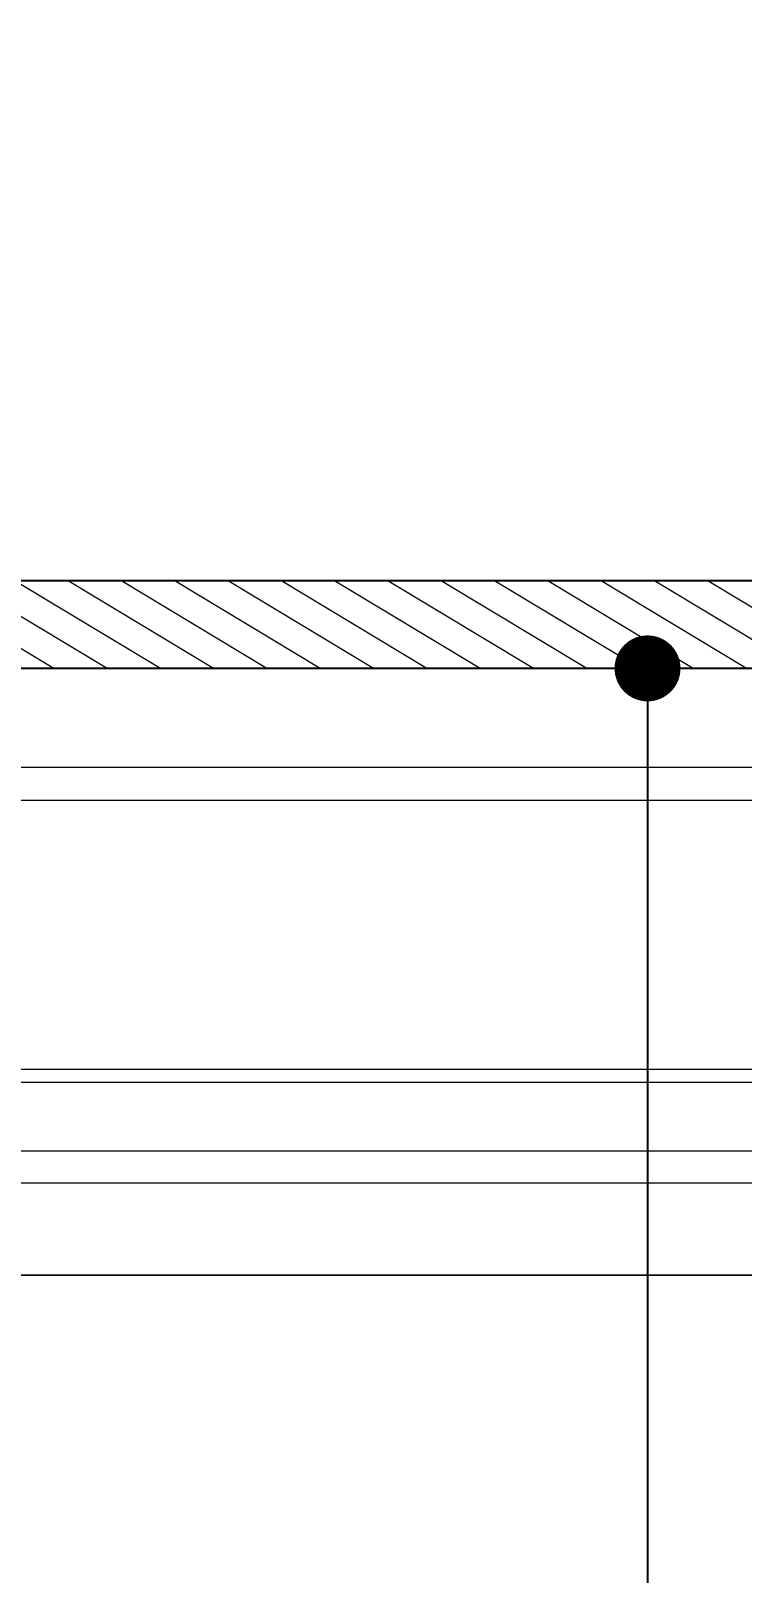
# Model space of a CAD drawing. Header units: inches. Extents: x 230831 to 416194, y 441295 to 526666.
# Drawn here: x 235681.3 to 235843.1, y 452349.4 to 452700.2 of the extents above; entities that cross this region are included whole.
import ezdxf

# ---------------------------------------------------------------- set-up
doc = ezdxf.new("R2010")
doc.units = ezdxf.units.IN
doc.header["$MEASUREMENT"] = 0
for name, color, linetype in [('A-DIMESNION-1', 7, 'Continuous'), ('CQ Grg Gypsum', 41, 'Continuous'), ('CQ section wall', 3, 'Continuous'), ('CQ SPOT DETAIL DIMENSION', 9, 'Continuous'), ('CQ_callout', 34, 'Continuous'), ('xref grd floor$2$CQ Wall hatch_CHB', 8, 'Continuous')]:
    doc.layers.add(name, color=color, linetype=linetype)
doc.layers.add('CQ gypsum 2', color=42, linetype='Continuous', lineweight=0)
doc.layers.add('CQ Gypsum Hatch', color=8, linetype='Continuous', lineweight=20)
doc.styles.get("Standard").update_dxf_attribs({"font": 'arial.ttf'})
doc.dimstyles.new('chester 15', dxfattribs={"dimscale": 0.15, "dimtxt": 150, "dimasz": 100, "dimexe": 100, "dimexo": 0, "dimgap": 80, "dimtad": 1, "dimdec": 0, "dimzin": 0, "dimdsep": 46, "dimtxsty": 'Standard', "dimblk": 'DOT', "dimcen": 100, "dimclrd": 1, "dimclre": 1, "dimclrt": 3, "dimadec": 0, "dimazin": 0, "dimtfac": 1, "dimtdec": 0, "dimtofl": 0, "dimtmove": 0, "dimatfit": 3, "dimfxl": 1, "dimtolj": 1, "dimtzin": 0, "dimlwd": -1, "dimarcsym": 0})
doc.dimstyles.new('chester 25', dxfattribs={"dimscale": 0.25, "dimtxt": 150, "dimasz": 100, "dimexe": 10, "dimexo": 20, "dimgap": 80, "dimtad": 1, "dimdec": 0, "dimzin": 0, "dimdsep": 46, "dimtxsty": 'Standard', "dimblk": 'DOT', "dimcen": 50, "dimclrd": 1, "dimclre": 1, "dimclrt": 3, "dimadec": 0, "dimazin": 0, "dimtfac": 1, "dimtdec": 0, "dimtofl": 0, "dimtmove": 0, "dimatfit": 3, "dimfxl": 1, "dimtolj": 1, "dimtzin": 0, "dimlwd": -1, "dimarcsym": 0})
doc.dimstyles.get("Standard").update_dxf_attribs({"dimtxt": 0.18, "dimasz": 0.18, "dimexe": 0.18, "dimexo": 0.0625, "dimgap": 0.09, "dimtad": 0, "dimtih": 1, "dimtoh": 1, "dimdec": 4, "dimzin": 0, "dimdsep": 46, "dimtxsty": 'Standard', "dimcen": 0.09, "dimadec": 0, "dimazin": 0, "dimtfac": 1, "dimtdec": 4, "dimtofl": 0, "dimtmove": 0, "dimatfit": 3, "dimfxl": 1, "dimtolj": 1, "dimtzin": 0, "dimarcsym": 0})

# ---------------------------------------------------------------- blocks, each defined once
blk = doc.blocks.new('SECTION A AND B')
at = {"layer": 'xref grd floor$2$CQ Wall hatch_CHB', "extrusion": (2.772420434295382e-08, -3.397086406510971e-09, 0.9999999999999997)}
h = blk.add_hatch(dxfattribs=at)
h.set_pattern_fill('AR-CONC', color=256, scale=10, angle=-13.97142328298568, style=0)
h.set_pattern_definition([(36.02857671701432, (-1.13686837721616e-13, 0), (68.08902030313811, -23.40695012282138), [7.5, -82.5]), (341.0285767170143, (-1.13686837721616e-13, 0), (4.696115536243854, 76.34393155101377), [6, -66]), (86.48002117701432, (5.674084953584043, -1.950579099106383), (72.78513543292053, 52.93698073081792), [6.374019199999999, -70.1142112]), (32.21277671701431, (4.828758459330061, 19.4083253203734), (99.57057156855136, -41.82951326026698), [11.25, -123.75]), (82.66421220701432, (13.12630211951353, 15.92253007405429), (114.2200327004979, 71.963769638355), [9.5610342, -105.171376]), (337.2127407070143, (4.828758459330061, 19.4083253203734), (114.2200326282029, 71.96376960434766), [9, -99.0000001]), (7.028576717014317, (13.3257315046842, 12.14186476061497), (48.20408439676903, -53.482391937558), [7.5, -82.5]), (312.0285767170143, (13.3257315046842, 12.14186476061497), (41.11958765836167, 64.49518506525843), [6, -66]), (57.48002145701431, (17.34273850980571, 7.684998795658815), (89.32367130771905, 11.0127931513372), [6.374019000000001, -70.1142112]), (23.52857671701431, (-1.13686837721616e-13, 0), (9.217332202968066, 32.01097604041664), [0, -65.19999999999999, 0, -67, 0, -66.25]), (353.5285767170143, (-1.13686837721616e-13, 0), (35.05129027384105, 31.92285780031193), [0, -38.2, 0, -63.7, 0, -25.25]), (313.5285767170143, (-21.64028273221652, 5.384065682153131), (51.25843738430945, -15.07725946313946), [0, -25, 0, -78, 0, -103.5]), (303.5285767170143, (-31.34444539240314, 7.798444911818211), (59.01024838598841, -4.365975426402727), [0, -32.5, 0, -51.8, 0, -73.5])])
h.paths.add_polyline_path([(234206.6824561684, 453817.1762365347), (234206.6824561684, 453567.1762365348), (236854.1733847183, 453567.1762365348), (236854.1733847183, 453817.1762365348)])
h.paths.add_polyline_path([(234206.6824561684, 449317.1762365348), (234206.6824561684, 449117.1762365348), (236854.1733847183, 449117.1762365348), (236854.1733847183, 449317.1762365348)])
h = blk.add_hatch(dxfattribs=at)
h.set_pattern_fill('ANSI31,_O', color=8, scale=150, angle=76.02857671701435)
h.set_pattern_definition([(121.0285767170143, (-1.13686837721616e-13, 0), (-16.06706840326394, -9.664978682068453), [])])
h.paths.add_polyline_path([(234504.1733847185, 453567.1762365348), (234404.1738281932, 453567.1762365348), (234404.1738281934, 452067.1762365347), (234504.1733847184, 452067.1185752425)])
h.paths.add_polyline_path([(236754.1732899436, 453567.1762365348), (236754.1732899436, 449317.1762365348), (236854.1733847183, 449317.1762365348), (236854.1733847183, 453567.1762365348)])
blk = doc.blocks.new('_Dot')
at = {"color": 0, "linetype": 'ByBlock', "lineweight": -2}
blk.add_line((-0.5, 0), (-1, 0), dxfattribs=at)
at = {"color": 0, "linetype": 'ByBlock', "const_width": 0.5}
blk.add_lwpolyline([(-0.25, 0, 1), (0.25, 0, 1)], format="xyb", close=True, dxfattribs=at)
blk = doc.blocks.new('*D219')
at = {"layer": 'A-DIMESNION-1', "color": 1, "lineweight": -2, "ltscale": 0.05, "transparency": 16777216}
for p, q in [((236321.5089353906, 452850.2154060968), (233364.0999054055, 452850.2154060968)), ((234831.8532837918, 449417.1538911526), (233364.0999054055, 449417.1538911526))]:
    blk.add_line(p, q, dxfattribs=at)
at = {"layer": 'A-DIMESNION-1', "color": 1, "ltscale": 0.05, "transparency": 16777216}
blk.add_line((233366.5999054055, 452825.2154060968), (233366.5999054055, 449442.1538911526), dxfattribs=at)
at = {"layer": 'Defpoints', "color": 0, "linetype": 'Continuous', "ltscale": 0.05, "transparency": 16777216}
for p in [(236326.5089353906, 452850.2154060968, 0.0002310137692535668), (233366.5999054055, 449417.1538911526), (234836.8532837918, 449417.1538911525, -2.213903546725328e-07)]:
    blk.add_point(p, dxfattribs=at)
at = {"layer": 'A-DIMESNION-1', "color": 1, "linetype": 'Continuous', "ltscale": 0.05, "transparency": 16777216, "xscale": 25, "yscale": 25, "zscale": 25}
for p, rotation in [((233366.5999054055, 452850.2154060968), 90), ((233366.5999054055, 449417.1538911526), 270)]:
    blk.add_blockref('_Dot', p, dxfattribs=dict(at, rotation=rotation))
at = {"layer": 'A-DIMESNION-1', "color": 3, "linetype": 'Continuous', "ltscale": 0.05, "transparency": 16777216, "insert": (233327.4406284614, 451133.6846486247), "char_height": 37.5, "attachment_point": 5, "rotation": 90.00000000000001}
blk.add_mtext('\\A1;3433', dxfattribs=at)
blk = doc.blocks.new('section ceiling a and b')
at = {"layer": 'CQ Gypsum Hatch'}
h = blk.add_hatch(dxfattribs=at)
h.set_pattern_fill('ANSI31', color=256, scale=50, angle=166.0285767170143, style=0)
h.set_pattern_definition([(211.0285767170143, (0, 0), (3.221659560689484, -5.355689467754646), [])])
h.paths.add_polyline_path([(157258.9229848189, 36401.44602513051), (157995.7102610377, 36401.44435781019), (157995.7102610378, 36421.444357812), (157258.9229848189, 36421.44602565636)])
at = {"layer": 'CQ Grg Gypsum', "elevation": -1.137237648599597e-06}
blk.add_lwpolyline([(157258.9229848189, 36401.44602513051), (157995.7102610377, 36401.44435781019), (157995.7102610378, 36421.444357812), (157258.9229848189, 36421.44602565636)], close=True, dxfattribs=at)
blk = doc.blocks.new('*D224')
at = {"layer": 'CQ SPOT DETAIL DIMENSION', "color": 1, "lineweight": -2, "transparency": 16777216}
for p, q in [((235949.3227076261, 452555.2163372593), (235806.5866875172, 452555.2163372593)), ((235949.3227076262, 449417.1762365346), (235806.5866875172, 449417.1762365346))]:
    blk.add_line(p, q, dxfattribs=at)
at = {"layer": 'CQ SPOT DETAIL DIMENSION', "color": 1, "transparency": 16777216}
blk.add_line((235821.5866875172, 452540.2163372593), (235821.5866875172, 449432.1762365346), dxfattribs=at)
at = {"layer": 'Defpoints', "color": 0, "transparency": 16777216}
for p in [(235949.3227076261, 452555.2163372593, 0.001312706292669367), (235821.5866875172, 449417.1762365346), (235949.3227076262, 449417.1762365346, 0.0003259953362035111)]:
    blk.add_point(p, dxfattribs=at)
at = {"layer": 'CQ SPOT DETAIL DIMENSION', "color": 1, "transparency": 16777216, "xscale": 15, "yscale": 15, "zscale": 15}
for p, rotation in [((235821.5866875172, 452555.2163372593), 90), ((235821.5866875172, 449417.1762365346), 270)]:
    blk.add_blockref('_Dot', p, dxfattribs=dict(at, rotation=rotation))
at = {"layer": 'CQ SPOT DETAIL DIMENSION', "color": 3, "transparency": 16777216, "insert": (235798.0911213507, 450986.196286897), "char_height": 22.5, "attachment_point": 5, "rotation": 90}
blk.add_mtext('\\A1;3138', dxfattribs=at)

msp = doc.modelspace()

# ---------------------------------------------------------------- linework, layer by layer
at = {"layer": 'CQ gypsum 2', "extrusion": (2.772420434295382e-08, -3.397086406510971e-09, 0.9999999999999997)}
for p, q in [((235290.6791341417, 452532.714670496, 0.001330890221583523), (235958.3227076262, 452532.7146704961, 0.001312380334723981)), ((235281.6791341416, 452525.214670496, 0.001331114261274565), (235960.1507276463, 452525.2146704961, 0.001312304176175349)), ((235234.1572847123, 452464.0808065615, 0.001332224089720747), (236010.1490968159, 452464.0808065615, 0.001310710334153528)), ((235229.852744952, 452461.0808065615, 0.001332333238401443), (236010.1490968158, 452461.0808065615, 0.001310700142894309)), ((235229.8556970384, 452445.4817892651, 0.001332280165347585), (236015.000920904, 452445.4817892651, 0.001310512638722241)), ((235225.000920864, 452438.1745689876, 0.001332389936895609), (236015.2654983191, 452438.1745689877, 0.001310480480265247)), ((236055.9597101056, 452417.1745689876, 0.001309280926807567), (235204.000920864, 452417.1745689877, 0.001332900806372273))]:
    msp.add_line(p, q, dxfattribs=at)
at = {"layer": 'CQ gypsum 2', "elevation": 0.0003581055442671624}
msp.add_lwpolyline([(235134.9180727653, 452417.2205928719), (236130.0057227931, 452417.2362239471), (236130.0057227931, 449567.0869789211), (235134.9180727653, 449567.0713478459)], close=True, dxfattribs=at)

# ---------------------------------------------------------------- block references
at = {"layer": 'CQ Grg Gypsum', "lineweight": 0, "extrusion": (2.772420434295382e-08, -3.397086406510971e-09, 0.9999999999999997), "xscale": -1}
msp.add_blockref('section ceiling a and b', (393247.317543812, 416153.770312127, 0.006316991008215804), dxfattribs=at)
at = {"layer": 'CQ section wall'}
msp.add_blockref('SECTION A AND B', (610.7446880468051, 0, 0.0002905160519317026), dxfattribs=at)

# ---------------------------------------------------------------- dimensions: what is measured, and where the dimension line sits
at = {"layer": 'A-DIMESNION-1', "color": 64, "linetype": 'Continuous', "ltscale": 0.05}
dim = msp.add_linear_dim(base=(233366.5999054055, 449417.1538911526, 0.001072237472688593), p1=(236326.5089353906, 452850.2154060968, 0.00130325124194216), p2=(234836.8532837917, 449417.1538911525, 0.001072016082333921), angle=90, dimstyle='chester 25', dxfattribs=at)
dim.commit()
dim.dimension.update_dxf_attribs({"geometry": '*D219', "text_midpoint": (233327.4406284614, 451133.6846486247, 0.001072237472688593)})
at = {"layer": 'CQ SPOT DETAIL DIMENSION', "color": 2}
dim = msp.add_linear_dim(base=(235821.5866875172, 449417.1762365346), p1=(235949.3227076261, 452555.2163372593, 0.001312706292669367), p2=(235949.3227076262, 449417.1762365346, 0.0003259953362035111), angle=90, dimstyle='chester 15', dxfattribs=at)
dim.commit()
dim.dimension.update_dxf_attribs({"geometry": '*D224', "text_midpoint": (235798.0911213507, 450986.196286897)})

# ---------------------------------------------------------------- leaders
at = {"layer": 'CQ_callout'}
msp.add_leader([(236236.6354684464, 452580.2153500454, 0.0003581055442671624), (235184.6179289854, 453163.5891823588, 0.0003581055442671624), (234696.1578805514, 453163.5891823589, 0.0003581055442671624)], dimstyle='Standard', override={"dimasz": 10, "dimldrblk": 'Dot', "dimfxl": 0.1, "dimarcsym": 2}, dxfattribs=at)

doc.saveas('drawing.dxf')
